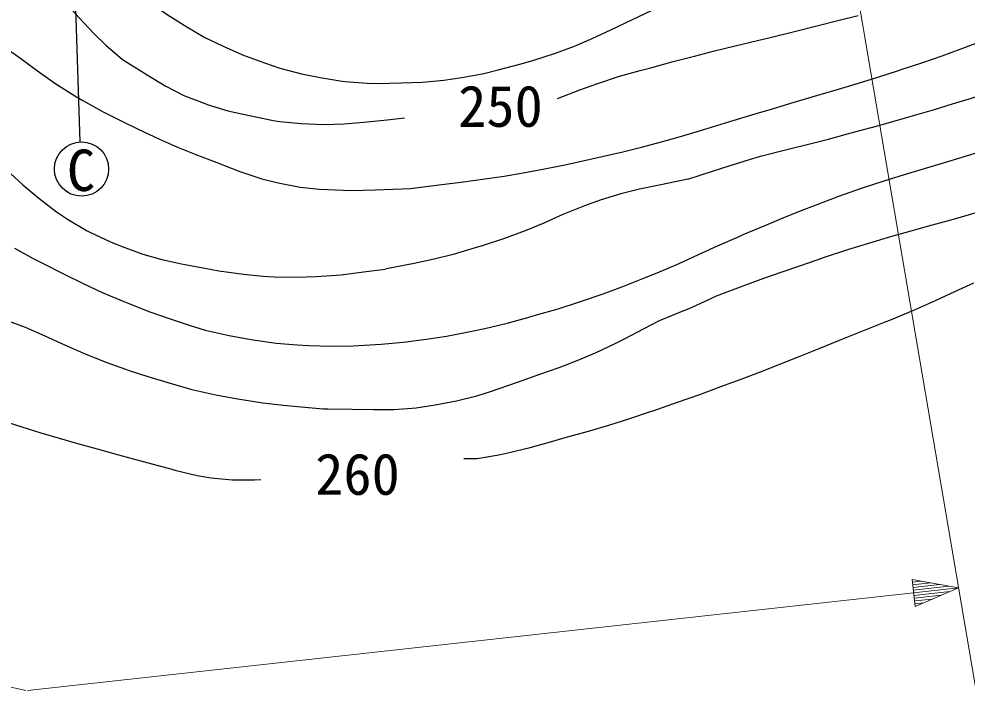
# Model space of a CAD drawing. Units: millimetres, scale not verified. Extents: x 40000 to 680000, y 20000 to 380000.
# Drawn here: x 114932 to 156862, y 263306 to 293649 of the extents above; entities that cross this region are included whole.
import ezdxf
from ezdxf.enums import TextEntityAlignment as Align

# ---------------------------------------------------------------- set-up
doc = ezdxf.new("R2010")
doc.units = ezdxf.units.MM
doc.header["$LTSCALE"] = 1000
for name, color, linetype, lineweight in [('M-BGD', 7, 'Continuous', 25), ('M-STR-HTXT', 7, 'Continuous', 13), ('M-STR-STRC', 7, 'Continuous', 25)]:
    doc.layers.add(name, color=color, linetype=linetype, lineweight=lineweight)
doc.styles.add('ＭＳ ゴシック', font='')
doc.styles.get('ＭＳ ゴシック').set_extended_font_data('MS Gothic')

msp = doc.modelspace()

# ---------------------------------------------------------------- linework, layer by layer
at = {"layer": 'M-BGD'}
for points in [[(114453, 300539), (115212, 299924), (115469, 299692), (116257, 298948), (116926, 298249), (117538, 297568), (118156, 296876), (118841, 296147), (119364, 295628), (120076, 294957), (120380, 294697), (121142, 294083), (121481, 293850), (122350, 293294), (123153, 292835), (123958, 292441), (124819, 292063), (125796, 291702)], [(114924, 296261), (115630, 295661), (116231, 295120), (116975, 294381), (117591, 293694), (118236, 293001), (118771, 292495), (119509, 291859), (119703, 291733), (120604, 291176), (121405, 290694), (122229, 290270), (123201, 289890), (123259, 289871), (124167, 289589), (125183, 289367), (125206, 289363)], [(125796, 291702), (126476, 291479), (127433, 291220), (128254, 291056), (129227, 290901), (129355, 290887), (130330, 290806), (130794, 290802), (131851, 290820), (132780, 290860), (133724, 290947), (134519, 291056), (135487, 291240), (136128, 291395), (137078, 291647), (137652, 291818), (138655, 292140), (139497, 292453), (140280, 292785), (141103, 293166), (142068, 293626), (142901, 294019)], [(138753, 290125), (139731, 290515), (140531, 290802), (141497, 291114), (142408, 291369), (142817, 291479), (143869, 291762), (144807, 292007), (145698, 292234), (146607, 292459), (147599, 292701), (148151, 292834), (149233, 293099), (150223, 293347), (151150, 293580), (152045, 293802)], [(150013, 290209), (151183, 290546), (152068, 290809), (152880, 291063), (153829, 291369), (153908, 291395), (154914, 291727), (155766, 292021), (156558, 292308), (157384, 292619), (158337, 292985), (159512, 293439), (159612, 293477)], [(114263, 292432), (115011, 291896), (115746, 291356), (116524, 290808), (117402, 290247), (117755, 290040), (118657, 289543), (119484, 289124), (120211, 288770), (121149, 288327), (121950, 287977), (122748, 287655), (123680, 287297), (124698, 286907)], [(147727, 287585), (148949, 287885), (149904, 288125), (150731, 288339), (151569, 288563), (152557, 288832), (152638, 288855), (153683, 289144), (154593, 289403), (155423, 289646), (156225, 289890), (157054, 290149), (157962, 290437), (159003, 290770), (160231, 291163), (160427, 291225)], [(146373, 289109), (147497, 289449), (148264, 289680), (149069, 289924), (150013, 290209)], [(125206, 289363), (126174, 289152), (126476, 289109), (127407, 289024), (128437, 288981), (129309, 289004), (130181, 289081), (131210, 289195), (131979, 289278)], [(132233, 286145), (133516, 286307), (134597, 286445), (135535, 286573), (136392, 286701), (137229, 286841), (138104, 287004), (139081, 287202), (139684, 287331), (140732, 287562), (141636, 287772), (142466, 287980), (143294, 288203), (144190, 288458), (145227, 288765), (146373, 289109)], [(123174, 279880), (124226, 279645), (125114, 279485), (125291, 279457), (126300, 279315), (127236, 279232), (127746, 279203), (128754, 279175), (129719, 279195), (129947, 279203), (130951, 279260), (131922, 279356), (132064, 279372), (133047, 279497), (133842, 279626), (134814, 279806), (135535, 279965), (136522, 280202), (137438, 280448), (137821, 280557), (138783, 280835), (139729, 281137), (139769, 281150), (140765, 281497), (141636, 281819), (142528, 282168), (143155, 282420), (144137, 282836), (144991, 283226), (145832, 283616), (146779, 284035), (146965, 284113), (147957, 284529), (148833, 284892), (149687, 285236), (150613, 285591), (151199, 285807), (152243, 286175), (153200, 286491), (154101, 286772), (154978, 287035), (155865, 287296), (156794, 287574), (157798, 287884)], [(144510, 286569), (145600, 286913), (146345, 287148), (147247, 287433), (147727, 287585)], [(145780, 281404), (146955, 281843), (147877, 282181), (148682, 282467), (149505, 282752), (150482, 283084), (150521, 283097), (151583, 283447), (152567, 283753), (153494, 284027), (154388, 284280), (155269, 284525), (156159, 284772), (157080, 285034), (158054, 285323), (159102, 285650), (159327, 285722), (160313, 286042), (161139, 286312), (161949, 286582), (162886, 286900), (164009, 287287)], [(114369, 286992), (115103, 286319), (115808, 285722), (116587, 285123), (117078, 284791), (117921, 284289), (118094, 284198), (118984, 283791), (119449, 283605), (120415, 283252), (121253, 283013), (122115, 282825), (123155, 282625), (123767, 282505)], [(124698, 286907), (125674, 286582), (126391, 286399), (127367, 286206), (128229, 286121), (129277, 286075), (129609, 286061)], [(144510, 286569), (143318, 286320), (142377, 286117), (141546, 285909), (140681, 285644), (139938, 285383), (138982, 284998), (138139, 284622), (137313, 284283), (136363, 283931), (135460, 283630), (135112, 283521), (134134, 283234), (133299, 283027), (132409, 282841), (131261, 282615), (131133, 282589)], [(129609, 286061), (130682, 286095), (131483, 286121), (132233, 286145)], [(114740, 283518), (115563, 283058), (115977, 282843), (116931, 282362), (117774, 281946), (118616, 281557), (119565, 281155), (119787, 281065), (120724, 280700), (121529, 280411), (122460, 280106), (123174, 279880)], [(123767, 282505), (124858, 282355), (125728, 282277), (126222, 282251), (127205, 282227), (128078, 282259), (129185, 282335)], [(129185, 282335), (130172, 282464), (131133, 282589)], [(134604, 274207), (135197, 274207), (136153, 274368), (136551, 274461), (137547, 274701), (138443, 274954), (139091, 275139), (140118, 275426), (141017, 275688), (141908, 275965), (142906, 276297), (142986, 276324), (144052, 276694), (145044, 277046), (145979, 277387), (146870, 277720), (147734, 278050), (148586, 278382), (149442, 278721), (150318, 279071), (151227, 279438), (152187, 279825), (153212, 280238), (153521, 280362), (154542, 280788), (155465, 281196), (156326, 281590), (157158, 281972)], [(135789, 277171), (136988, 277590), (137974, 277933), (138824, 278237), (139615, 278542), (140423, 278886), (141326, 279308), (141709, 279496), (142578, 279964), (143260, 280306), (144166, 280675), (144576, 280845), (145420, 281231), (145780, 281404)], [(114199, 280388), (115207, 280011), (116083, 279631), (116912, 279248), (117779, 278862), (118769, 278472), (118856, 278441), (119813, 278104), (120626, 277836), (121516, 277565), (122581, 277255)], [(122581, 277255), (123638, 277025), (124523, 276862), (124698, 276832), (125715, 276675), (126636, 276566), (127407, 276493), (128384, 276412), (128593, 276409), (129666, 276395), (130617, 276373), (131531, 276381), (132492, 276453), (133334, 276578), (134289, 276761), (135177, 276987), (135789, 277171)], [(114137, 275899), (115055, 275606), (115897, 275348), (116704, 275110), (117519, 274878), (118384, 274638), (119340, 274377), (120431, 274080), (121698, 273733), (121819, 273699)], [(121819, 273699), (122809, 273461), (123428, 273361), (124376, 273269), (125355, 273271), (125629, 273276)]]:
    msp.add_lwpolyline(points, dxfattribs=at)
at = {"layer": 'M-STR-HTXT'}
for p, q in [((151660, 296814), (159028, 253595)), ((156483, 268485), (154429, 268863)), ((154429, 268863), (154561, 267670)), ((154840, 268787), (154443, 268743)), ((154456, 268624), (155251, 268711)), ((155662, 268636), (154469, 268505)), ((154482, 268385), (156072, 268560)), ((156483, 268485), (154495, 268266)), ((156483, 268485), (154561, 267670)), ((115304, 263954), (154495, 268266)), ((154508, 268147), (156099, 268322)), ((155714, 268159), (154521, 268028)), ((154534, 267908), (155330, 267996)), ((154945, 267833), (154548, 267789))]:
    msp.add_line(p, q, dxfattribs=at)
msp.add_lwpolyline([(81157, 296154), (84178, 284447), (99467, 267489), (115235, 263946)], dxfattribs=at)
at = {"layer": 'M-STR-STRC'}
msp.add_line((117216, 300564), (117629, 288221), dxfattribs=at)
msp.add_circle((117699, 287013), 1200, dxfattribs=at)

# ---------------------------------------------------------------- texts
at = {"layer": 'M-BGD', "style": 'ＭＳ ゴシック'}
for s, p in [('250', (136227, 288328)), ('260', (129904, 272054))]:
    msp.add_text(s, height=1833, dxfattribs=at).set_placement(p, align=Align.BOTTOM_CENTER)
at = {"layer": 'M-STR-STRC', "style": 'ＭＳ ゴシック'}
msp.add_text('C', height=1833, dxfattribs=at).set_placement((117676, 286958), align=Align.MIDDLE_CENTER)

doc.saveas('drawing.dxf')
